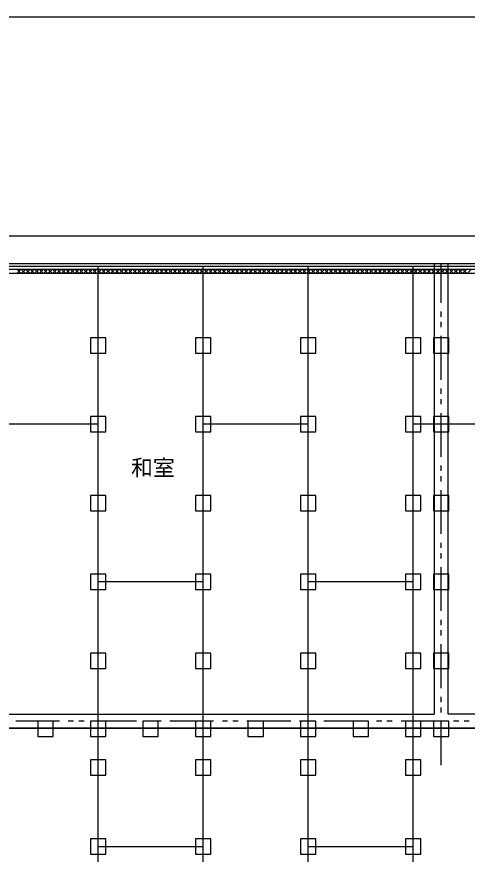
# Model space of a CAD drawing. Units: millimetres, scale not verified. Extents: x -6877 to 6873, y -4866 to 4752.
# Drawn here: x -4328 to -1756, y -28 to 4752 of the extents above; entities that cross this region are included whole.
import ezdxf
from ezdxf.enums import TextEntityAlignment as Align

# ---------------------------------------------------------------- set-up
doc = ezdxf.new("R2010")
doc.units = ezdxf.units.MM
doc.header["$LTSCALE"] = 50
doc.linetypes.add('DOUBLE_CHAIN1', pattern=[8.8, 5, -1, 0.6, -0.6, 0.6, -1])
for name, color, linetype in [('1-1_中線', 7, 'Continuous'), ('1-3_太線２', 3, 'Continuous'), ('1-4_細線', 4, 'Continuous'), ('1-6_文字', 4, 'Continuous'), ('1-8_隠線', 4, 'DOUBLE_CHAIN1'), ('1-A_中線', 4, 'Continuous'), ('1-B_太線１', 2, 'Continuous'), ('F-3_太線２', 7, 'Continuous')]:
    doc.layers.add(name, color=color, linetype=linetype)
doc.styles.add('ＭＳ ゴシック', font='')
doc.styles.get('ＭＳ ゴシック').set_extended_font_data('MS Gothic')

msp = doc.modelspace()

# ---------------------------------------------------------------- linework, layer by layer
at = {"layer": '1-1_中線'}
for p, q in [((-963.88, 691.18), (-5458.88, 691.18)), ((-3863.88, -2683.82), (-3863.88, 691.18)), ((-3263.88, -2683.82), (-3263.88, 691.18)), ((-2663.88, -2683.82), (-2663.88, 691.18)), ((-2063.88, -2683.82), (-2063.88, 691.18)), ((-3863.88, 16.18), (-3263.88, 16.18)), ((-2663.88, 16.18), (-2063.88, 16.18))]:
    msp.add_line(p, q, dxfattribs=at)
at = {"layer": '1-3_太線２'}
for p, q in [((-5473.88, 3501.18), (5151.12, 3501.18)), ((5151.12, 3341.18), (-5473.88, 3341.18))]:
    msp.add_line(p, q, dxfattribs=at)
at = {"layer": '1-4_細線', "color": 7}
for p, q in [((-1058.88, 3326.18), (-5458.88, 3326.18)), ((-3863.88, 691.18), (-3863.88, 3326.18)), ((-3263.88, 691.18), (-3263.88, 3326.18)), ((-2663.88, 691.18), (-2663.88, 3326.18)), ((-2063.88, 691.18), (-2063.88, 3326.18)), ((-3863.88, 2426.18), (-4463.88, 2426.18)), ((-2663.88, 2426.18), (-3263.88, 2426.18)), ((-1463.88, 2426.18), (-2063.88, 2426.18)), ((-3263.88, 1526.18), (-3863.88, 1526.18)), ((-2063.88, 1526.18), (-2663.88, 1526.18)), ((-5458.88, 691.18), (-963.88, 691.18))]:
    msp.add_line(p, q, dxfattribs=at)
at = {"layer": '1-4_細線'}
for p, q in [((-1863.88, 3341.18), (-1943.88, 3341.18)), ((-1943.88, 3341.18), (-1943.88, 771.18)), ((-1863.88, 771.18), (-1863.88, 3341.18)), ((-5473.88, 771.18), (-1943.88, 771.18)), ((-1043.88, 771.18), (-1863.88, 771.18)), ((-1043.88, 691.18), (-5473.88, 691.18))]:
    msp.add_line(p, q, dxfattribs=at)
at = {"layer": '1-8_隠線'}
for p, q in [((-1903.88, 480.25), (-1903.88, 3341.18)), ((1636.12, 731.18), (-5473.88, 731.18))]:
    msp.add_line(p, q, dxfattribs=at)
at = {"layer": '1-A_中線'}
for p, q in [((-4304.54, 3309.69), (-4328.04, 3286.18)), ((-4326.34, 3309.69), (-4302.84, 3286.18)), ((-4279.08, 3309.69), (-4302.58, 3286.18)), ((-4300.88, 3309.69), (-4277.38, 3286.18)), ((-4253.63, 3309.69), (-4277.13, 3286.18)), ((-4275.43, 3309.69), (-4251.92, 3286.18)), ((-4228.17, 3309.69), (-4251.67, 3286.18)), ((-4249.97, 3309.69), (-4226.47, 3286.18)), ((-4202.71, 3309.69), (-4226.22, 3286.18)), ((-4224.51, 3309.69), (-4201.01, 3286.18)), ((-4177.26, 3309.69), (-4200.76, 3286.18)), ((-4199.06, 3309.69), (-4175.56, 3286.18)), ((-4151.8, 3309.69), (-4175.3, 3286.18)), ((-4173.6, 3309.69), (-4150.1, 3286.18)), ((-4126.35, 3309.69), (-4149.85, 3286.18)), ((-4148.15, 3309.69), (-4124.64, 3286.18)), ((-4100.89, 3309.69), (-4124.39, 3286.18)), ((-4122.69, 3309.69), (-4099.19, 3286.18)), ((-4075.43, 3309.69), (-4098.94, 3286.18)), ((-4097.24, 3309.69), (-4073.73, 3286.18)), ((-4049.98, 3309.69), (-4073.48, 3286.18)), ((-4071.78, 3309.69), (-4048.28, 3286.18)), ((-4024.52, 3309.69), (-4048.03, 3286.18)), ((-4046.32, 3309.69), (-4022.82, 3286.18)), ((-3999.07, 3309.69), (-4022.57, 3286.18)), ((-4020.87, 3309.69), (-3997.37, 3286.18)), ((-3973.61, 3309.69), (-3997.11, 3286.18)), ((-3995.41, 3309.69), (-3971.91, 3286.18)), ((-3948.16, 3309.69), (-3971.66, 3286.18)), ((-3969.96, 3309.69), (-3946.45, 3286.18)), ((-3922.7, 3309.69), (-3946.2, 3286.18)), ((-3944.5, 3309.69), (-3921, 3286.18)), ((-3897.24, 3309.69), (-3920.75, 3286.18)), ((-3919.04, 3309.69), (-3895.54, 3286.18)), ((-3871.79, 3309.69), (-3895.29, 3286.18)), ((-3893.59, 3309.69), (-3870.09, 3286.18)), ((-3846.33, 3309.69), (-3869.83, 3286.18)), ((-3868.13, 3309.69), (-3844.63, 3286.18)), ((-3820.88, 3309.69), (-3844.38, 3286.18)), ((-3842.68, 3309.69), (-3819.17, 3286.18)), ((-3795.42, 3309.69), (-3818.92, 3286.18)), ((-3817.22, 3309.69), (-3793.72, 3286.18)), ((-3769.96, 3309.69), (-3793.47, 3286.18)), ((-3791.77, 3309.69), (-3768.26, 3286.18)), ((-3744.51, 3309.69), (-3768.01, 3286.18)), ((-3766.31, 3309.69), (-3742.81, 3286.18)), ((-3719.05, 3309.69), (-3742.56, 3286.18)), ((-3740.85, 3309.69), (-3717.35, 3286.18)), ((-3693.6, 3309.69), (-3717.1, 3286.18)), ((-3715.4, 3309.69), (-3691.9, 3286.18)), ((-3668.14, 3309.69), (-3691.64, 3286.18)), ((-3689.94, 3309.69), (-3666.44, 3286.18)), ((-3642.69, 3309.69), (-3666.19, 3286.18)), ((-3664.49, 3309.69), (-3640.98, 3286.18)), ((-3617.23, 3309.69), (-3640.73, 3286.18)), ((-3639.03, 3309.69), (-3615.53, 3286.18)), ((-3591.77, 3309.69), (-3615.28, 3286.18)), ((-3613.57, 3309.69), (-3590.07, 3286.18)), ((-3566.32, 3309.69), (-3589.82, 3286.18)), ((-3588.12, 3309.69), (-3564.62, 3286.18)), ((-3540.86, 3309.69), (-3564.36, 3286.18)), ((-3562.66, 3309.69), (-3539.16, 3286.18)), ((-3515.41, 3309.69), (-3538.91, 3286.18)), ((-3537.21, 3309.69), (-3513.7, 3286.18)), ((-3489.95, 3309.69), (-3513.45, 3286.18)), ((-3511.75, 3309.69), (-3488.25, 3286.18)), ((-3464.49, 3309.69), (-3488, 3286.18)), ((-3486.3, 3309.69), (-3462.79, 3286.18)), ((-3439.04, 3309.69), (-3462.54, 3286.18)), ((-3460.84, 3309.69), (-3437.34, 3286.18)), ((-3413.58, 3309.69), (-3437.09, 3286.18)), ((-3435.38, 3309.69), (-3411.88, 3286.18)), ((-3388.13, 3309.69), (-3411.63, 3286.18)), ((-3409.93, 3309.69), (-3386.43, 3286.18)), ((-3362.67, 3309.69), (-3386.17, 3286.18)), ((-3384.47, 3309.69), (-3360.97, 3286.18)), ((-3337.22, 3309.69), (-3360.72, 3286.18)), ((-3359.02, 3309.69), (-3335.51, 3286.18)), ((-3311.76, 3309.69), (-3335.26, 3286.18)), ((-3333.56, 3309.69), (-3310.06, 3286.18)), ((-3286.3, 3309.69), (-3309.81, 3286.18)), ((-3308.1, 3309.69), (-3284.6, 3286.18)), ((-3260.85, 3309.69), (-3284.35, 3286.18)), ((-3282.65, 3309.69), (-3259.15, 3286.18)), ((-3235.39, 3309.69), (-3258.89, 3286.18)), ((-3257.19, 3309.69), (-3233.69, 3286.18)), ((-3209.94, 3309.69), (-3233.44, 3286.18)), ((-3231.74, 3309.69), (-3208.23, 3286.18)), ((-3184.48, 3309.69), (-3207.98, 3286.18)), ((-3206.28, 3309.69), (-3182.78, 3286.18)), ((-3159.02, 3309.69), (-3182.53, 3286.18)), ((-3180.82, 3309.69), (-3157.32, 3286.18)), ((-3133.57, 3309.69), (-3157.07, 3286.18)), ((-3155.37, 3309.69), (-3131.87, 3286.18)), ((-3108.11, 3309.69), (-3131.62, 3286.18)), ((-3129.91, 3309.69), (-3106.41, 3286.18)), ((-3082.66, 3309.69), (-3106.16, 3286.18)), ((-3104.46, 3309.69), (-3080.95, 3286.18)), ((-3057.2, 3309.69), (-3080.7, 3286.18)), ((-3079, 3309.69), (-3055.5, 3286.18)), ((-3031.75, 3309.69), (-3055.25, 3286.18)), ((-3053.55, 3309.69), (-3030.04, 3286.18)), ((-3006.29, 3309.69), (-3029.79, 3286.18)), ((-3028.09, 3309.69), (-3004.59, 3286.18)), ((-2980.83, 3309.69), (-3004.34, 3286.18)), ((-3002.63, 3309.69), (-2979.13, 3286.18)), ((-2955.38, 3309.69), (-2978.88, 3286.18)), ((-2977.18, 3309.69), (-2953.68, 3286.18)), ((-2929.92, 3309.69), (-2953.42, 3286.18)), ((-2951.72, 3309.69), (-2928.22, 3286.18)), ((-2904.47, 3309.69), (-2927.97, 3286.18)), ((-2926.27, 3309.69), (-2902.76, 3286.18)), ((-2879.01, 3309.69), (-2902.51, 3286.18)), ((-2900.81, 3309.69), (-2877.31, 3286.18)), ((-2853.55, 3309.69), (-2877.06, 3286.18)), ((-2875.35, 3309.69), (-2851.85, 3286.18)), ((-2828.1, 3309.69), (-2851.6, 3286.18)), ((-2849.9, 3309.69), (-2826.4, 3286.18)), ((-2802.64, 3309.69), (-2826.15, 3286.18)), ((-2824.44, 3309.69), (-2800.94, 3286.18)), ((-2777.19, 3309.69), (-2800.69, 3286.18)), ((-2798.99, 3309.69), (-2775.48, 3286.18)), ((-2751.73, 3309.69), (-2775.23, 3286.18)), ((-2773.53, 3309.69), (-2750.03, 3286.18)), ((-2726.28, 3309.69), (-2749.78, 3286.18)), ((-2748.08, 3309.69), (-2724.57, 3286.18)), ((-2700.82, 3309.69), (-2724.32, 3286.18)), ((-2722.62, 3309.69), (-2699.12, 3286.18)), ((-2675.36, 3309.69), (-2698.87, 3286.18)), ((-2697.16, 3309.69), (-2673.66, 3286.18)), ((-2649.91, 3309.69), (-2673.41, 3286.18)), ((-2671.71, 3309.69), (-2648.21, 3286.18)), ((-2624.45, 3309.69), (-2647.95, 3286.18)), ((-2646.25, 3309.69), (-2622.75, 3286.18)), ((-2599, 3309.69), (-2622.5, 3286.18)), ((-2620.8, 3309.69), (-2597.29, 3286.18)), ((-2573.54, 3309.69), (-2597.04, 3286.18)), ((-2595.34, 3309.69), (-2571.84, 3286.18)), ((-2548.08, 3309.69), (-2571.59, 3286.18)), ((-2569.88, 3309.69), (-2546.38, 3286.18)), ((-2522.63, 3309.69), (-2546.13, 3286.18)), ((-2544.43, 3309.69), (-2520.93, 3286.18)), ((-2497.17, 3309.69), (-2520.67, 3286.18)), ((-2518.97, 3309.69), (-2495.47, 3286.18)), ((-2471.72, 3309.69), (-2495.22, 3286.18)), ((-2493.52, 3309.69), (-2470.01, 3286.18)), ((-2446.26, 3309.69), (-2469.76, 3286.18)), ((-2468.06, 3309.69), (-2444.56, 3286.18)), ((-2420.8, 3309.69), (-2444.31, 3286.18)), ((-2442.61, 3309.69), (-2419.1, 3286.18)), ((-2395.35, 3309.69), (-2418.85, 3286.18)), ((-2417.15, 3309.69), (-2393.65, 3286.18)), ((-2369.89, 3309.69), (-2393.4, 3286.18)), ((-2391.69, 3309.69), (-2368.19, 3286.18)), ((-2344.44, 3309.69), (-2367.94, 3286.18)), ((-2366.24, 3309.69), (-2342.74, 3286.18)), ((-2318.98, 3309.69), (-2342.48, 3286.18)), ((-2340.78, 3309.69), (-2317.28, 3286.18)), ((-2293.53, 3309.69), (-2317.03, 3286.18)), ((-2315.33, 3309.69), (-2291.82, 3286.18)), ((-2268.07, 3309.69), (-2291.57, 3286.18)), ((-2289.87, 3309.69), (-2266.37, 3286.18)), ((-2242.61, 3309.69), (-2266.12, 3286.18)), ((-2264.41, 3309.69), (-2240.91, 3286.18)), ((-2217.16, 3309.69), (-2240.66, 3286.18)), ((-2238.96, 3309.69), (-2215.46, 3286.18)), ((-2191.7, 3309.69), (-2215.2, 3286.18)), ((-2213.5, 3309.69), (-2190, 3286.18)), ((-2166.25, 3309.69), (-2189.75, 3286.18)), ((-2188.05, 3309.69), (-2164.54, 3286.18)), ((-2140.79, 3309.69), (-2164.29, 3286.18)), ((-2162.59, 3309.69), (-2139.09, 3286.18)), ((-2115.33, 3309.69), (-2138.84, 3286.18)), ((-2137.14, 3309.69), (-2113.63, 3286.18)), ((-2089.88, 3309.69), (-2113.38, 3286.18)), ((-2111.68, 3309.69), (-2088.18, 3286.18)), ((-2064.42, 3309.69), (-2087.93, 3286.18)), ((-2086.22, 3309.69), (-2062.72, 3286.18)), ((-2038.97, 3309.69), (-2062.47, 3286.18)), ((-2060.77, 3309.69), (-2037.27, 3286.18)), ((-2013.51, 3309.69), (-2037.01, 3286.18)), ((-2035.31, 3309.69), (-2011.81, 3286.18)), ((-1988.06, 3309.69), (-2011.56, 3286.18)), ((-2009.86, 3309.69), (-1986.35, 3286.18)), ((-1962.6, 3309.69), (-1986.1, 3286.18)), ((-1984.4, 3309.69), (-1960.9, 3286.18)), ((-1937.14, 3309.69), (-1960.65, 3286.18)), ((-1958.94, 3309.69), (-1935.44, 3286.18)), ((-1911.69, 3309.69), (-1935.19, 3286.18)), ((-1933.49, 3309.69), (-1909.99, 3286.18)), ((-1886.23, 3309.69), (-1909.73, 3286.18)), ((-1908.03, 3309.69), (-1884.53, 3286.18)), ((-1860.78, 3309.69), (-1884.28, 3286.18)), ((-1882.58, 3309.69), (-1859.07, 3286.18)), ((-1835.32, 3309.69), (-1858.82, 3286.18)), ((-1857.12, 3309.69), (-1833.62, 3286.18)), ((-1809.86, 3309.69), (-1833.37, 3286.18)), ((-1831.67, 3309.69), (-1808.16, 3286.18)), ((-1784.41, 3309.69), (-1807.91, 3286.18)), ((-1806.21, 3309.69), (-1782.71, 3286.18)), ((-1758.95, 3309.69), (-1782.46, 3286.18)), ((-1780.75, 3309.69), (-1757.25, 3286.18)), ((-1733.5, 3309.69), (-1757, 3286.18)), ((-1098.88, 3286.18), (-5418.88, 3286.18))]:
    msp.add_line(p, q, dxfattribs=at)
msp.add_lwpolyline([(4374.63, -690.31), (4374.63, 802.68), (5694.63, 802.68), (5694.63, 2939.69), (5119.63, 2939.69), (5119.63, 3309.69), (1047.62, 3309.69), (1047.62, 1789.69), (-1075.37, 1789.69), (-1075.37, 3309.69), (-5442.38, 3309.69), (-5442.38, -2667.32), (-1345.37, -2667.32), (-1345.37, -2157.32), (-932.38, -2157.32), (-932.38, -2667.32), (5119.63, -2667.32), (5119.63, -2297.32), (5694.63, -2297.32)], dxfattribs=at)
at = {"layer": '1-B_太線１'}
for points in [[(-3907.88, 2920.18), (-3907.88, 2832.18), (-3819.88, 2832.18), (-3819.88, 2920.18)], [(-3307.88, 2920.18), (-3307.88, 2832.18), (-3219.88, 2832.18), (-3219.88, 2920.18)], [(-2707.88, 2920.18), (-2707.88, 2832.18), (-2619.88, 2832.18), (-2619.88, 2920.18)], [(-2107.88, 2920.18), (-2107.88, 2832.18), (-2019.88, 2832.18), (-2019.88, 2920.18)], [(-1947.88, 2920.18), (-1947.88, 2832.18), (-1859.88, 2832.18), (-1859.88, 2920.18)], [(-3907.88, 2470.18), (-3907.88, 2382.18), (-3819.88, 2382.18), (-3819.88, 2470.18)], [(-3307.88, 2470.18), (-3307.88, 2382.18), (-3219.88, 2382.18), (-3219.88, 2470.18)], [(-2707.88, 2470.18), (-2707.88, 2382.18), (-2619.88, 2382.18), (-2619.88, 2470.18)], [(-2107.88, 2470.18), (-2107.88, 2382.18), (-2019.88, 2382.18), (-2019.88, 2470.18)], [(-1947.88, 2470.18), (-1947.88, 2382.18), (-1859.88, 2382.18), (-1859.88, 2470.18)], [(-3907.88, 2020.18), (-3907.88, 1932.18), (-3819.88, 1932.18), (-3819.88, 2020.18)], [(-3307.88, 2020.18), (-3307.88, 1932.18), (-3219.88, 1932.18), (-3219.88, 2020.18)], [(-2707.88, 2020.18), (-2707.88, 1932.18), (-2619.88, 1932.18), (-2619.88, 2020.18)], [(-2107.88, 2020.18), (-2107.88, 1932.18), (-2019.88, 1932.18), (-2019.88, 2020.18)], [(-1947.88, 2020.18), (-1947.88, 1932.18), (-1859.88, 1932.18), (-1859.88, 2020.18)], [(-3907.88, 1570.18), (-3907.88, 1482.18), (-3819.88, 1482.18), (-3819.88, 1570.18)], [(-3307.88, 1570.18), (-3307.88, 1482.18), (-3219.88, 1482.18), (-3219.88, 1570.18)], [(-2707.88, 1570.18), (-2707.88, 1482.18), (-2619.88, 1482.18), (-2619.88, 1570.18)], [(-2107.88, 1570.18), (-2107.88, 1482.18), (-2019.88, 1482.18), (-2019.88, 1570.18)], [(-1947.88, 1570.18), (-1947.88, 1482.18), (-1859.88, 1482.18), (-1859.88, 1570.18)], [(-3907.88, 1120.18), (-3907.88, 1032.18), (-3819.88, 1032.18), (-3819.88, 1120.18)], [(-3307.88, 1120.18), (-3307.88, 1032.18), (-3219.88, 1032.18), (-3219.88, 1120.18)], [(-2707.88, 1120.18), (-2707.88, 1032.18), (-2619.88, 1032.18), (-2619.88, 1120.18)], [(-2107.88, 1120.18), (-2107.88, 1032.18), (-2019.88, 1032.18), (-2019.88, 1120.18)], [(-1947.88, 1120.18), (-1947.88, 1032.18), (-1859.88, 1032.18), (-1859.88, 1120.18)], [(-4207.88, 731.18), (-4207.88, 643.18), (-4119.88, 643.18), (-4119.88, 731.18)], [(-3907.88, 731.18), (-3907.88, 643.18), (-3819.88, 643.18), (-3819.88, 731.18)], [(-3607.88, 731.18), (-3607.88, 643.18), (-3519.88, 643.18), (-3519.88, 731.18)], [(-3307.88, 731.18), (-3307.88, 643.18), (-3219.88, 643.18), (-3219.88, 731.18)], [(-3007.88, 731.18), (-3007.88, 643.18), (-2919.88, 643.18), (-2919.88, 731.18)], [(-2707.88, 731.18), (-2707.88, 643.18), (-2619.88, 643.18), (-2619.88, 731.18)], [(-2407.88, 731.18), (-2407.88, 643.18), (-2319.88, 643.18), (-2319.88, 731.18)], [(-2107.88, 731.18), (-2107.88, 643.18), (-2019.88, 643.18), (-2019.88, 731.18)], [(-1947.88, 731.18), (-1947.88, 643.18), (-1859.88, 643.18), (-1859.88, 731.18)], [(-3907.88, 510.18), (-3907.88, 422.18), (-3819.88, 422.18), (-3819.88, 510.18)], [(-3307.88, 510.18), (-3307.88, 422.18), (-3219.88, 422.18), (-3219.88, 510.18)], [(-2707.88, 510.18), (-2707.88, 422.18), (-2619.88, 422.18), (-2619.88, 510.18)], [(-2107.88, 510.18), (-2107.88, 422.18), (-2019.88, 422.18), (-2019.88, 510.18)], [(-3907.88, 60.18), (-3907.88, -27.82), (-3819.88, -27.82), (-3819.88, 60.18)], [(-3307.88, 60.18), (-3307.88, -27.82), (-3219.88, -27.82), (-3219.88, 60.18)], [(-2707.88, 60.18), (-2707.88, -27.82), (-2619.88, -27.82), (-2619.88, 60.18)], [(-2107.88, 60.18), (-2107.88, -27.82), (-2019.88, -27.82), (-2019.88, 60.18)]]:
    msp.add_lwpolyline(points, close=True, dxfattribs=at)
at = {"layer": 'F-3_太線２', "color": 3}
msp.add_line((-6876.67, 4752.5), (6873.33, 4752.5), dxfattribs=at)

# ---------------------------------------------------------------- texts
at = {"layer": '1-6_文字', "style": 'ＭＳ ゴシック'}
msp.add_text('和室', height=91.64, dxfattribs=at).set_placement((-3675.33, 2104.95), align=Align.BOTTOM_LEFT)

doc.saveas('drawing.dxf')
